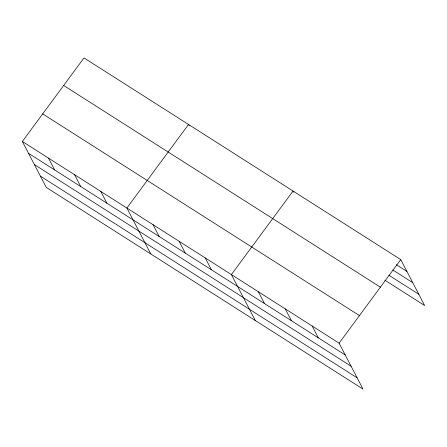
<?xml version="1.0" encoding="UTF-8"?>
<svg xmlns="http://www.w3.org/2000/svg" width="447" height="447" viewBox="0 0 447 447"><rect width="100%" height="100%" fill="white"/><g stroke="black" fill="none" stroke-linecap="round" stroke-linejoin="round"><path stroke-width="0.67" d="M22.35 141.47L339.089 343.162L362.998 389.091L46.259 187.399L22.35 141.47L84.002 57.909L400.741 259.601L424.65 305.53L384.85 280.185M339.089 343.162L400.741 259.601M396.355 264.702L406.893 271.413M392.852 269.999L412.749 282.672M388.94 275.263L418.789 294.271M63.658 85.483L380.397 287.175M42.694 113.896L359.433 315.588M28.496 153.282L345.235 354.974M34.358 164.541L351.096 366.233M40.398 176.14L357.136 377.832M293.668 192.21L293.053 191.025L231.395 274.587L255.304 320.516M312.168 326.019L318.314 337.831M285.242 308.877L291.394 320.683M189.142 125.652L188.528 124.467L126.875 208.028L150.779 253.957M258.321 291.735L264.468 303.541M205.268 257.947L211.414 269.759M179.135 241.307L185.281 253.119M153.003 224.668L159.154 236.48M100.743 191.389L106.889 203.201M74.61 174.749L80.762 186.561M48.483 158.109L54.629 169.921"/></g></svg>
